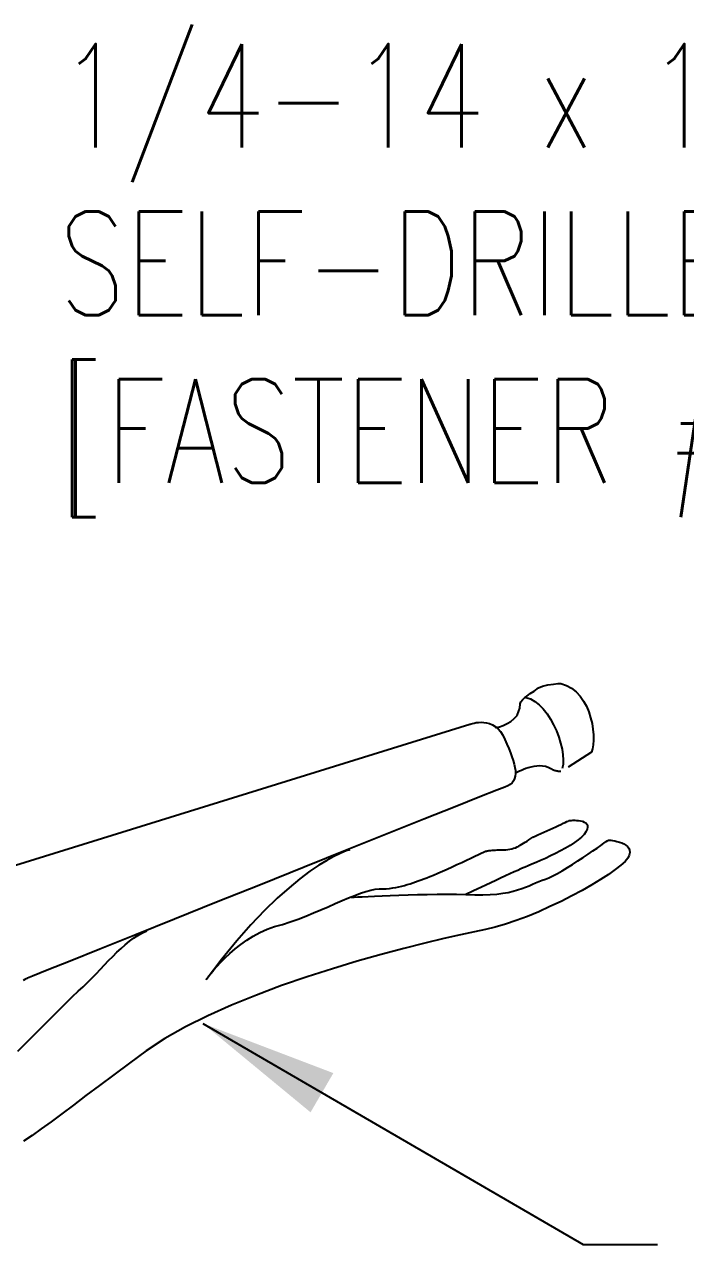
# Model space of a CAD drawing. Header units: inches. Extents: x 2.2 to 47.3, y 3.6 to 44.3.
# Drawn here: x 18.026 to 20.423, y 14.532 to 18.954 of the extents above; entities that cross this region are included whole.
import ezdxf

# ---------------------------------------------------------------- set-up
doc = ezdxf.new("R2010")
doc.units = ezdxf.units.IN
doc.header["$MEASUREMENT"] = 0
doc.linetypes.add('NS Dashed 1', pattern=[0.12, 0.08, -0.04])
for name, color, linetype in [('DIM', 7, 'Continuous'), ('NS Bracing', 6, 'NS Dashed 1'), ('TEXT', 2, 'Continuous')]:
    doc.layers.add(name, color=color, linetype=linetype)
doc.styles.add('TEXT1', font='ROMANS.shx', dxfattribs={"width": 0.75, "height": 0.375})
doc.dimstyles.new('DETAIL$7', dxfattribs={"dimscale": 4, "dimtxt": 0.09375, "dimasz": 0.125, "dimexe": 0.0625, "dimexo": 0.125, "dimgap": 0.0625, "dimtad": 1, "dimdec": 4, "dimzin": 3, "dimdsep": 46, "dimlunit": 4, "dimtxsty": 'TEXT1', "dimblk": 'ARCHTICK', "dimcen": 0.0625, "dimclrd": 7, "dimclre": 7, "dimclrt": 2, "dimadec": 0, "dimazin": 0, "dimtfac": 0.59375, "dimtdec": 4, "dimtmove": 0, "dimatfit": 3, "dimfxl": 0, "dimfrac": 2, "dimtolj": 1, "dimtzin": 3, "dimarcsym": 0})

# ---------------------------------------------------------------- blocks, each defined once
blk = doc.blocks.new('_ArchTick')
at = {"color": 0, "linetype": 'ByBlock', "const_width": 0.15}
blk.add_lwpolyline([(-0.5, -0.5), (0.5, 0.5)], dxfattribs=at)
blk = doc.blocks.new('FD-F1e')
at = {"layer": 'TEXT', "style": 'TEXT1', "width": 0.75}
for s, p in [('1/4-14 x 1 1/4 LONG-LIFE', (0.0047, -0.0408)), ('SELF-DRILLER W/WASHER', (0.0047, -0.1926)), ('[FASTENER #1E]', (0.0047, -0.3444))]:
    blk.add_text(s, height=0.09375, dxfattribs=at).set_placement(p)
blk.add_attdef('(QUANTITY)', (0.9263, -0.3444), '', height=0.0938, dxfattribs=at)
at = {"layer": 'TEXT', "style": 'TEXT1', "flags": 1}
for tag, p in [('Color', (0.0245, -0.5337)), ('Calc', (0.0245, -0.5337)), ('Opt1', (0.0245, -0.5337)), ('Opt2', (0.0245, -0.5337)), ('Opt3', (0.0245, -0.5337)), ('Description', (0.0245, -0.5337)), ('Multiple', (0.0245, -0.5337)), ('Part', (0.0245, -0.5337)), ('Spare1', (0.0245, -0.7212)), ('Spare2', (0.0245, -0.7212)), ('Spare3', (0.0245, -0.7212)), ('Spare4', (0.0245, -0.7212)), ('Spare5', (0.0245, -0.7212)), ('Spare6', (0.0245, -0.7212)), ('Spare7', (0.0245, -0.7212)), ('Spare8', (0.0245, -0.7212)), ('Spare9', (0.0245, -0.7212)), ('Spare10', (0.0245, -0.7212))]:
    blk.add_attdef(tag, p, '', height=0.0938, dxfattribs=at)

msp = doc.modelspace()

# ---------------------------------------------------------------- linework, layer by layer
at = {"layer": 'NS Bracing'}
for p, q in [((19.87379, 16.53718), (19.89019, 16.54918)), ((19.89019, 16.54918), (19.90454, 16.5562)), ((19.90454, 16.5562), (19.92387, 16.56029)), ((19.92387, 16.56029), (19.94378, 16.56322)), ((19.94378, 16.56322), (19.95989, 16.56497)), ((19.95989, 16.56497), (19.97035, 16.56477)), ((19.97035, 16.56477), (19.99103, 16.5582)), ((19.99103, 16.5582), (20.00956, 16.54811)), ((20.00956, 16.54811), (20.02596, 16.53506)), ((19.82277, 16.49148), (19.82517, 16.49866)), ((19.82517, 16.49866), (19.83116, 16.50645)), ((19.83116, 16.50645), (19.84046, 16.51514)), ((19.84046, 16.51514), (19.84684, 16.51992)), ((19.84383, 16.51416), (19.8606, 16.50922)), ((19.84684, 16.51992), (19.85944, 16.52928)), ((19.85944, 16.52928), (19.87379, 16.53718)), ((19.8606, 16.50922), (19.87684, 16.50037)), ((19.87684, 16.50037), (19.89232, 16.48814)), ((20.02596, 16.53506), (20.04033, 16.51948)), ((20.04033, 16.51948), (20.05266, 16.50187)), ((20.05266, 16.50187), (20.06312, 16.48268)), ((19.80208, 16.43905), (19.81197, 16.44984)), ((19.81197, 16.44984), (19.81887, 16.46661)), ((19.81887, 16.46661), (19.82187, 16.4759)), ((19.82187, 16.4759), (19.82277, 16.49148)), ((19.89232, 16.48814), (19.90699, 16.47297)), ((19.90699, 16.47297), (19.92064, 16.45546)), ((19.92064, 16.45546), (19.93321, 16.43599)), ((20.06312, 16.48268), (20.07169, 16.46239)), ((20.07169, 16.46239), (20.07852, 16.44141)), ((19.64139, 16.418), (19.64241, 16.41838)), ((19.64241, 16.41838), (19.64535, 16.41936)), ((19.64535, 16.41936), (19.65, 16.42069)), ((19.65, 16.42069), (19.65615, 16.42215)), ((19.65615, 16.42215), (19.66355, 16.42348)), ((19.66355, 16.42348), (19.67206, 16.42446)), ((19.67206, 16.42446), (19.68138, 16.42484)), ((19.68138, 16.42484), (19.69136, 16.42434)), ((19.69136, 16.42434), (19.7017, 16.42286)), ((19.7017, 16.42286), (19.71228, 16.42001)), ((19.71228, 16.42001), (19.72282, 16.41567)), ((19.72282, 16.41567), (19.73319, 16.4095)), ((19.73311, 16.4064), (19.7478, 16.4088)), ((19.73319, 16.4095), (19.74305, 16.40134)), ((19.7478, 16.4088), (19.76129, 16.41269)), ((19.76129, 16.41269), (19.77629, 16.42048)), ((19.77629, 16.42048), (19.78918, 16.42707)), ((19.78918, 16.42707), (19.80208, 16.43905)), ((19.93321, 16.43599), (19.94452, 16.41515)), ((19.94452, 16.41515), (19.95453, 16.39334)), ((20.07852, 16.44141), (20.08358, 16.42031)), ((20.08358, 16.42031), (20.08701, 16.39947)), ((19.74305, 16.40134), (19.75227, 16.3909)), ((19.75227, 16.3909), (19.76062, 16.37801)), ((19.76062, 16.37801), (19.76791, 16.36233)), ((19.76791, 16.36233), (19.77525, 16.34566)), ((19.95453, 16.39334), (19.963, 16.37116)), ((19.963, 16.37116), (19.96987, 16.34906)), ((20.08701, 16.39947), (20.08884, 16.37941)), ((20.08884, 16.37941), (20.08918, 16.36054)), ((19.77525, 16.34566), (19.78202, 16.32963)), ((19.78202, 16.32963), (19.78812, 16.31439)), ((19.96987, 16.34906), (19.97501, 16.32756)), ((19.97501, 16.32756), (19.97832, 16.30708)), ((20.08554, 16.32836), (20.08169, 16.31596)), ((20.08805, 16.34341), (20.08554, 16.32836)), ((20.08918, 16.36054), (20.08805, 16.34341)), ((19.78812, 16.31439), (19.79352, 16.29989)), ((19.79352, 16.29989), (19.79806, 16.28618)), ((19.79806, 16.28618), (19.80171, 16.27321)), ((19.80171, 16.27321), (19.80432, 16.26107)), ((20.08169, 16.31596), (19.97035, 16.24593)), ((19.97832, 16.30708), (19.9796, 16.28821)), ((19.9796, 16.28821), (19.9788, 16.27139)), ((19.80525, 16.22961), (19.80294, 16.22082)), ((19.80432, 16.26107), (19.80587, 16.24974)), ((19.80619, 16.23928), (19.80525, 16.22961)), ((19.80587, 16.24974), (19.80619, 16.23928)), ((19.81175, 16.24278), (19.80924, 16.24139)), ((19.81571, 16.24491), (19.81175, 16.24278)), ((19.82103, 16.24753), (19.81571, 16.24491)), ((19.82751, 16.25055), (19.82103, 16.24753)), ((19.83506, 16.2537), (19.82751, 16.25055)), ((19.84349, 16.25689), (19.83506, 16.2537)), ((19.85267, 16.25986), (19.84349, 16.25689)), ((19.8624, 16.26253), (19.85267, 16.25986)), ((19.87262, 16.26464), (19.8624, 16.26253)), ((19.88312, 16.26603), (19.87262, 16.26464)), ((19.89378, 16.26651), (19.88312, 16.26603)), ((19.9044, 16.26595), (19.89378, 16.26651)), ((19.91492, 16.26414), (19.9044, 16.26595)), ((19.92514, 16.26091), (19.91492, 16.26414)), ((19.93492, 16.25605), (19.92514, 16.26091)), ((19.93779, 16.2543), (19.93492, 16.25605)), ((19.94078, 16.25274), (19.93779, 16.2543)), ((19.94379, 16.25139), (19.94078, 16.25274)), ((19.94684, 16.25021), (19.94379, 16.25139)), ((19.94983, 16.24926), (19.94684, 16.25021)), ((19.95277, 16.24842), (19.94983, 16.24926)), ((19.95558, 16.24776), (19.95277, 16.24842)), ((19.95832, 16.24721), (19.95558, 16.24776)), ((19.96081, 16.24679), (19.95832, 16.24721)), ((19.96312, 16.24647), (19.96081, 16.24679)), ((19.96515, 16.24625), (19.96312, 16.24647)), ((19.96694, 16.24609), (19.96515, 16.24625)), ((19.96836, 16.24601), (19.96694, 16.24609)), ((19.96943, 16.24595), (19.96836, 16.24601)), ((19.97011, 16.24595), (19.96943, 16.24595)), ((19.97035, 16.24593), (19.97011, 16.24595)), ((19.9788, 16.27139), (19.97575, 16.25715)), ((19.76791, 16.19026), (19.73926, 16.17916)), ((19.77833, 16.19454), (19.76791, 16.19026)), ((19.787, 16.19975), (19.77833, 16.19454)), ((19.79392, 16.20588), (19.787, 16.19975)), ((19.79922, 16.21289), (19.79392, 16.20588)), ((19.80294, 16.22082), (19.79922, 16.21289)), ((19.67752, 16.15467), (19.58745, 16.11879)), ((19.73926, 16.17916), (19.67752, 16.15467)), ((19.96188, 16.05067), (19.97107, 16.05493)), ((19.97107, 16.05493), (19.97933, 16.05882)), ((19.97933, 16.05882), (19.98655, 16.06217)), ((19.98655, 16.06217), (19.99245, 16.06495)), ((19.99245, 16.06495), (19.99691, 16.06704)), ((19.99691, 16.06704), (19.99972, 16.06836)), ((19.99972, 16.06836), (20.00072, 16.0688)), ((20.00072, 16.0688), (20.00171, 16.06892)), ((20.00171, 16.06892), (20.00454, 16.06914)), ((20.00454, 16.06914), (20.00888, 16.06942)), ((20.00888, 16.06942), (20.01446, 16.06959)), ((20.01446, 16.06959), (20.02088, 16.06962)), ((20.02088, 16.06962), (20.02791, 16.06936)), ((20.02791, 16.06936), (20.03521, 16.0687)), ((20.03521, 16.0687), (20.04246, 16.06755)), ((20.04246, 16.06755), (20.04933, 16.06585)), ((20.04933, 16.06585), (20.05555, 16.0634)), ((20.05555, 16.0634), (20.06079, 16.06017)), ((20.06079, 16.06017), (20.06475, 16.05601)), ((20.06475, 16.05601), (20.06708, 16.05086)), ((19.86174, 16.00342), (19.86913, 16.00807)), ((19.86913, 16.00807), (19.87808, 16.01211)), ((19.87808, 16.01211), (19.88784, 16.0165)), ((19.88784, 16.0165), (19.89814, 16.02122)), ((19.89814, 16.02122), (19.90888, 16.02612)), ((19.90888, 16.02612), (19.91978, 16.03118)), ((19.91978, 16.03118), (19.93076, 16.03622)), ((19.93076, 16.03622), (19.94154, 16.0412)), ((19.94154, 16.0412), (19.952, 16.04603)), ((19.952, 16.04603), (19.96188, 16.05067)), ((20.04582, 16.00877), (20.03403, 15.9987)), ((20.05509, 16.01869), (20.04582, 16.00877)), ((20.06145, 16.02831), (20.05509, 16.01869)), ((20.06575, 16.03712), (20.06145, 16.02831)), ((20.06755, 16.04461), (20.06575, 16.03712)), ((20.06708, 16.05086), (20.06755, 16.04461)), ((19.77108, 15.96276), (19.77881, 15.96346)), ((19.77881, 15.96346), (19.78606, 15.96459)), ((19.78606, 15.96459), (19.79296, 15.96609)), ((19.79296, 15.96609), (19.79949, 15.96802)), ((19.79949, 15.96802), (19.80579, 15.97029)), ((19.80579, 15.97029), (19.81189, 15.9729)), ((19.81189, 15.9729), (19.81789, 15.97581)), ((19.81789, 15.97581), (19.82376, 15.97908)), ((19.82376, 15.97908), (19.8297, 15.98256)), ((19.8297, 15.98256), (19.83568, 15.98633)), ((19.83568, 15.98633), (19.84183, 15.9903)), ((19.84183, 15.9903), (19.84815, 15.9945)), ((19.84815, 15.9945), (19.85478, 15.99888)), ((19.85478, 15.99888), (19.86174, 16.00342)), ((19.98758, 15.96848), (19.96971, 15.95872)), ((20.0045, 15.97848), (19.98758, 15.96848)), ((20.02014, 15.98856), (20.0045, 15.97848)), ((20.03403, 15.9987), (20.02014, 15.98856)), ((20.08633, 15.95848), (20.10179, 15.9692)), ((20.10179, 15.9692), (20.11536, 15.97866)), ((20.11536, 15.97866), (20.12658, 15.98663)), ((20.12658, 15.98663), (20.13511, 15.9927)), ((20.13511, 15.9927), (20.14051, 15.99659)), ((20.14051, 15.99659), (20.14242, 15.99795)), ((20.14242, 15.99795), (20.14358, 15.99791)), ((20.14358, 15.99791), (20.14691, 15.99765)), ((20.14691, 15.99765), (20.15197, 15.99713)), ((20.15197, 15.99713), (20.15846, 15.99623)), ((20.15846, 15.99623), (20.16595, 15.99496)), ((20.16595, 15.99496), (20.17414, 15.99319)), ((20.17414, 15.99319), (20.18265, 15.99085)), ((20.18265, 15.99085), (20.19112, 15.98785)), ((20.19112, 15.98785), (20.19914, 15.98418)), ((20.19914, 15.98418), (20.2064, 15.9797)), ((20.2064, 15.9797), (20.21252, 15.97435)), ((20.21252, 15.97435), (20.21714, 15.96808)), ((20.21714, 15.96808), (20.21987, 15.96083)), ((19.62854, 15.92492), (19.64444, 15.93241)), ((19.64444, 15.93241), (19.65892, 15.93929)), ((19.65892, 15.93929), (19.67166, 15.9453)), ((19.67166, 15.9453), (19.68218, 15.95034)), ((19.68218, 15.95034), (19.69019, 15.95417)), ((19.69019, 15.95417), (19.69527, 15.95662)), ((19.69527, 15.95662), (19.69706, 15.95746)), ((19.69706, 15.95746), (19.69728, 15.95752)), ((19.69728, 15.95752), (19.698, 15.95768)), ((19.698, 15.95768), (19.69919, 15.95794)), ((19.69919, 15.95794), (19.70093, 15.95826)), ((19.70093, 15.95826), (19.70312, 15.95865)), ((19.70312, 15.95865), (19.70585, 15.95907)), ((19.70585, 15.95907), (19.70908, 15.95955)), ((19.70908, 15.95955), (19.71286, 15.96001)), ((19.71286, 15.96001), (19.71714, 15.96049)), ((19.71714, 15.96049), (19.72199, 15.96095)), ((19.72199, 15.96095), (19.72737, 15.96138)), ((19.72737, 15.96138), (19.73334, 15.96176)), ((19.73334, 15.96176), (19.73982, 15.9621)), ((19.73982, 15.9621), (19.74693, 15.96234)), ((19.74693, 15.96234), (19.75458, 15.9625)), ((19.75458, 15.9625), (19.76285, 15.96252)), ((19.76285, 15.96252), (19.77108, 15.96276)), ((19.8971, 15.92381), (19.88067, 15.91659)), ((19.91464, 15.93172), (19.8971, 15.92381)), ((19.93285, 15.94024), (19.91464, 15.93172)), ((19.95136, 15.94925), (19.93285, 15.94024)), ((19.96971, 15.95872), (19.95136, 15.94925)), ((20.01341, 15.91), (20.03249, 15.92231)), ((20.03249, 15.92231), (20.05131, 15.93469)), ((20.05131, 15.93469), (20.06936, 15.94688)), ((20.06936, 15.94688), (20.08633, 15.95848)), ((20.20361, 15.9205), (20.18837, 15.90655)), ((20.21327, 15.93216), (20.20361, 15.9205)), ((20.21829, 15.94294), (20.21327, 15.93216)), ((20.22038, 15.95244), (20.21829, 15.94294)), ((20.21987, 15.96083), (20.22038, 15.95244)), ((19.78633, 15.87531), (19.76985, 15.86774)), ((19.80137, 15.88225), (19.78633, 15.87531)), ((19.8146, 15.88826), (19.80137, 15.88225)), ((19.82552, 15.89318), (19.8146, 15.88826)), ((19.83371, 15.89673), (19.82552, 15.89318)), ((19.84179, 15.90018), (19.83371, 15.89673)), ((19.85259, 15.9047), (19.84179, 15.90018)), ((19.86569, 15.91022), (19.85259, 15.9047)), ((19.88067, 15.91659), (19.86569, 15.91022)), ((19.94188, 15.86816), (19.95821, 15.87687)), ((19.95821, 15.87687), (19.97587, 15.88695)), ((19.97587, 15.88695), (19.99438, 15.89812)), ((19.99438, 15.89812), (20.01341, 15.91)), ((20.16807, 15.89073), (20.14328, 15.87334)), ((20.18837, 15.90655), (20.16807, 15.89073)), ((19.69913, 15.8348), (19.6825, 15.82701)), ((19.71667, 15.84297), (19.69913, 15.8348)), ((19.73456, 15.85134), (19.71667, 15.84297)), ((19.75245, 15.85967), (19.73456, 15.85134)), ((19.76985, 15.86774), (19.75245, 15.85967)), ((19.84251, 15.82709), (19.85529, 15.83235)), ((19.85529, 15.83235), (19.86746, 15.83759)), ((19.86746, 15.83759), (19.87921, 15.84277)), ((19.87921, 15.84277), (19.89085, 15.84765)), ((19.89085, 15.84765), (19.90256, 15.8522)), ((19.90256, 15.8522), (19.91468, 15.85624)), ((19.91468, 15.85624), (19.92723, 15.8612)), ((19.92723, 15.8612), (19.94188, 15.86816)), ((20.08239, 15.83538), (20.04742, 15.81553)), ((20.11451, 15.8548), (20.08239, 15.83538)), ((20.14328, 15.87334), (20.11451, 15.8548)), ((19.62621, 15.80057), (19.65873, 15.79932)), ((19.63364, 15.8041), (19.62812, 15.80151)), ((19.64229, 15.80816), (19.63364, 15.8041)), ((19.65362, 15.81346), (19.64229, 15.80816)), ((19.66715, 15.81984), (19.65362, 15.81346)), ((19.65873, 15.79932), (19.6882, 15.79924)), ((19.6825, 15.82701), (19.66715, 15.81984)), ((19.6882, 15.79924), (19.71482, 15.80023)), ((19.71482, 15.80023), (19.73889, 15.80217)), ((19.73889, 15.80217), (19.76056, 15.80496)), ((19.76056, 15.80496), (19.78017, 15.80842)), ((19.78017, 15.80842), (19.79792, 15.81251)), ((19.79792, 15.81251), (19.81408, 15.81703)), ((19.81408, 15.81703), (19.82884, 15.82197)), ((19.82884, 15.82197), (19.84251, 15.82709)), ((20.0102, 15.79551), (19.97123, 15.77578)), ((20.04742, 15.81553), (20.0102, 15.79551)), ((19.9311, 15.75662), (19.89035, 15.73842)), ((19.97123, 15.77578), (19.9311, 15.75662)), ((19.80928, 15.70627), (19.77009, 15.69306)), ((19.84959, 15.72151), (19.80928, 15.70627)), ((19.89035, 15.73842), (19.84959, 15.72151)), ((19.65777, 15.66596), (19.60724, 15.65494)), ((19.69706, 15.67405), (19.65777, 15.66596)), ((19.73247, 15.6822), (19.69706, 15.67405)), ((19.77009, 15.69306), (19.73247, 15.6822)), ((18.77755, 15.40006), (18.69145, 15.36159)), ((18.09546, 15.32566), (18.12457, 15.35489)), ((18.12457, 15.35489), (18.15213, 15.38243)), ((18.69145, 15.36159), (18.61016, 15.32098)), ((18.06512, 15.29526), (18.09546, 15.32566)), ((18.61016, 15.32098), (18.53499, 15.27836)), ((18.00213, 15.23279), (18.03392, 15.26412)), ((18.03392, 15.26412), (18.06512, 15.29526)), ((18.53499, 15.27836), (18.46726, 15.23375)), ((18.46726, 15.23375), (18.40675, 15.18948)), ((18.40675, 15.18948), (18.35046, 15.1477)), ((18.35046, 15.1477), (18.2981, 15.10846)), ((18.2981, 15.10846), (18.24946, 15.07174)), ((18.20429, 15.03763), (18.16245, 15.00613)), ((18.24946, 15.07174), (18.20429, 15.03763)), ((18.16245, 15.00613), (18.12364, 14.97726)), ((18.08767, 14.95098), (18.05428, 14.92742)), ((18.12364, 14.97726), (18.08767, 14.95098)), ((18.05428, 14.92742), (18.02331, 14.90654))]:
    msp.add_line(p, q, dxfattribs=at)
at = {"layer": 'NS Bracing', "linetype": 'Continuous'}
for p, q in [((17.76493, 15.83562), (19.64139, 16.418)), ((19.58745, 16.11879), (19.47396, 16.0734)), ((19.47396, 16.0734), (19.34176, 16.02052)), ((19.34176, 16.02052), (19.19577, 15.962)), ((19.19577, 15.962), (19.04078, 15.89988)), ((19.12259, 15.92438), (19.09382, 15.90679)), ((19.1474, 15.93799), (19.12259, 15.92438)), ((19.1681, 15.94807), (19.1474, 15.93799)), ((19.18445, 15.95513), (19.1681, 15.94807)), ((19.19639, 15.95955), (19.18445, 15.95513)), ((19.20366, 15.96188), (19.19639, 15.95955)), ((19.20615, 15.96252), (19.20366, 15.96188)), ((19.61164, 15.91699), (19.62854, 15.92492)), ((19.04078, 15.89988), (18.88162, 15.83602)), ((19.06128, 15.88471), (19.02507, 15.85776)), ((19.09382, 15.90679), (19.06128, 15.88471)), ((19.50959, 15.87126), (19.52475, 15.87774)), ((19.52475, 15.87774), (19.54119, 15.88489)), ((19.54119, 15.88489), (19.55844, 15.89263)), ((19.55844, 15.89263), (19.5762, 15.90065)), ((19.5762, 15.90065), (19.59403, 15.90886)), ((19.59403, 15.90886), (19.61164, 15.91699)), ((18.88162, 15.83602), (18.72307, 15.77244)), ((19.02507, 15.85776), (18.98547, 15.8254)), ((19.38331, 15.82831), (19.39382, 15.83078)), ((19.39382, 15.83078), (19.40415, 15.83347)), ((19.40415, 15.83347), (19.41425, 15.83645)), ((19.41425, 15.83645), (19.42425, 15.8396)), ((19.42425, 15.8396), (19.43415, 15.84297)), ((19.43415, 15.84297), (19.44408, 15.84644)), ((19.44408, 15.84644), (19.45398, 15.85006)), ((19.45398, 15.85006), (19.464, 15.85375)), ((19.464, 15.85375), (19.47414, 15.85754)), ((19.47414, 15.85754), (19.4845, 15.8613)), ((19.4845, 15.8613), (19.49604, 15.86575)), ((19.49604, 15.86575), (19.50959, 15.87126)), ((18.94255, 15.78718), (18.89656, 15.74263)), ((18.98547, 15.8254), (18.94255, 15.78718)), ((19.17762, 15.77835), (19.20121, 15.7883)), ((19.20121, 15.7883), (19.22355, 15.79732)), ((19.21121, 15.79045), (19.2139, 15.79063)), ((19.2139, 15.79063), (19.22177, 15.79111)), ((19.22177, 15.79111), (19.23431, 15.79184)), ((19.22355, 15.79732), (19.24457, 15.80517)), ((19.23431, 15.79184), (19.25115, 15.79276)), ((19.24457, 15.80517), (19.26408, 15.81171)), ((19.25115, 15.79276), (19.27176, 15.79386)), ((19.26408, 15.81171), (19.28199, 15.81663)), ((19.27176, 15.79386), (19.29579, 15.79503)), ((19.28199, 15.81663), (19.29815, 15.81976)), ((19.29579, 15.79503), (19.32277, 15.79625)), ((19.29815, 15.81976), (19.31243, 15.82082)), ((19.31243, 15.82082), (19.3254, 15.82105)), ((19.32277, 15.79625), (19.35228, 15.79742)), ((19.3254, 15.82105), (19.33785, 15.82173)), ((19.33785, 15.82173), (19.34981, 15.82285)), ((19.34981, 15.82285), (19.36137, 15.8243)), ((19.35228, 15.79742), (19.38382, 15.7986)), ((19.36137, 15.8243), (19.37249, 15.82616)), ((19.37249, 15.82616), (19.38331, 15.82831)), ((19.38382, 15.7986), (19.41704, 15.79962)), ((19.41704, 15.79962), (19.45143, 15.80049)), ((19.45143, 15.80049), (19.48661, 15.80115)), ((19.48661, 15.80115), (19.5221, 15.80155)), ((19.5221, 15.80155), (19.55749, 15.80161)), ((19.55749, 15.80161), (19.59234, 15.80131)), ((19.59234, 15.80131), (19.62621, 15.80057)), ((18.72307, 15.77244), (18.57001, 15.71099)), ((18.89656, 15.74263), (18.84758, 15.69132)), ((19.07385, 15.73384), (19.10097, 15.74522)), ((19.10097, 15.74522), (19.12737, 15.7566)), ((19.12737, 15.7566), (19.15299, 15.7677)), ((19.15299, 15.7677), (19.17762, 15.77835)), ((18.57001, 15.71099), (18.42727, 15.65368)), ((18.96134, 15.6924), (18.98983, 15.70168)), ((18.98983, 15.70168), (19.01816, 15.71186)), ((19.01816, 15.71186), (19.04623, 15.72262)), ((19.04623, 15.72262), (19.07385, 15.73384)), ((18.42727, 15.65368), (18.29967, 15.60242)), ((18.43813, 15.65249), (18.45421, 15.66122)), ((18.45421, 15.66122), (18.47063, 15.66847)), ((18.84758, 15.69132), (18.79588, 15.63271)), ((18.85544, 15.64954), (18.88004, 15.66285)), ((18.88004, 15.66285), (18.90586, 15.67455)), ((18.90586, 15.67455), (18.93286, 15.68417)), ((18.93286, 15.68417), (18.96134, 15.6924)), ((19.60724, 15.65494), (19.54683, 15.64111)), ((18.37656, 15.60535), (18.39167, 15.61866)), ((18.39167, 15.61866), (18.40693, 15.63107)), ((18.40693, 15.63107), (18.42241, 15.64237)), ((18.42241, 15.64237), (18.43813, 15.65249)), ((18.79588, 15.63271), (18.74159, 15.56639)), ((18.78986, 15.60333), (18.81028, 15.61942)), ((18.81028, 15.61942), (18.83218, 15.63492)), ((18.83218, 15.63492), (18.85544, 15.64954)), ((19.47785, 15.62449), (19.4016, 15.60521)), ((19.54683, 15.64111), (19.47785, 15.62449)), ((18.29967, 15.60242), (18.192, 15.5592)), ((18.33175, 15.56114), (18.34665, 15.57641)), ((18.34665, 15.57641), (18.3616, 15.59118)), ((18.3616, 15.59118), (18.37656, 15.60535)), ((18.74159, 15.56639), (18.68488, 15.49186)), ((18.7383, 15.5554), (18.75382, 15.57094)), ((18.75382, 15.57094), (18.771, 15.58706)), ((18.771, 15.58706), (18.78986, 15.60333)), ((19.31949, 15.58325), (19.23279, 15.55874)), ((19.4016, 15.60521), (19.31949, 15.58325)), ((18.10915, 15.52589), (18.05589, 15.50449)), ((18.192, 15.5592), (18.10915, 15.52589)), ((18.28652, 15.51363), (18.30174, 15.52959)), ((18.30174, 15.52959), (18.31679, 15.54549)), ((18.31679, 15.54549), (18.33175, 15.56114)), ((18.70297, 15.51553), (18.71281, 15.52732)), ((18.71281, 15.52732), (18.72463, 15.54073)), ((18.72463, 15.54073), (18.7383, 15.5554)), ((19.14289, 15.53173), (19.05106, 15.50232)), ((19.23279, 15.55874), (19.14289, 15.53173)), ((18.02852, 15.49273), (18.02252, 15.48948)), ((18.03312, 15.49507), (18.02852, 15.49273)), ((18.03605, 15.49648), (18.03312, 15.49507)), ((18.03708, 15.49692), (18.03605, 15.49648)), ((18.05589, 15.50449), (18.03708, 15.49692)), ((18.23952, 15.46655), (18.25546, 15.48195)), ((18.25546, 15.48195), (18.27112, 15.49769)), ((18.27112, 15.49769), (18.28652, 15.51363)), ((18.68488, 15.49186), (18.68603, 15.49353)), ((18.68603, 15.49353), (18.6895, 15.49827)), ((18.6895, 15.49827), (18.69516, 15.50574)), ((18.69516, 15.50574), (18.70297, 15.51553)), ((19.05106, 15.50232), (18.95867, 15.47049)), ((18.20106, 15.43067), (18.22177, 15.45041)), ((18.22177, 15.45041), (18.23952, 15.46655)), ((18.86705, 15.4364), (18.77755, 15.40006)), ((18.95867, 15.47049), (18.86705, 15.4364)), ((18.15213, 15.38243), (18.17771, 15.40787)), ((18.17771, 15.40787), (18.20106, 15.43067))]:
    msp.add_line(p, q, dxfattribs=at)

# ---------------------------------------------------------------- block references
at = {"layer": 'TEXT', "xscale": 4, "yscale": 4, "zscale": 4}
msp.add_blockref('FD-F1e', (18.13296, 18.6706), dxfattribs=at)

# ---------------------------------------------------------------- leaders
at = {"layer": 'DIM'}
msp.add_leader([(18.67262, 15.33382), (20.05107, 14.53199), (20.32076, 14.53199)], dimstyle='DETAIL$7', dxfattribs=at)

doc.saveas('drawing.dxf')
